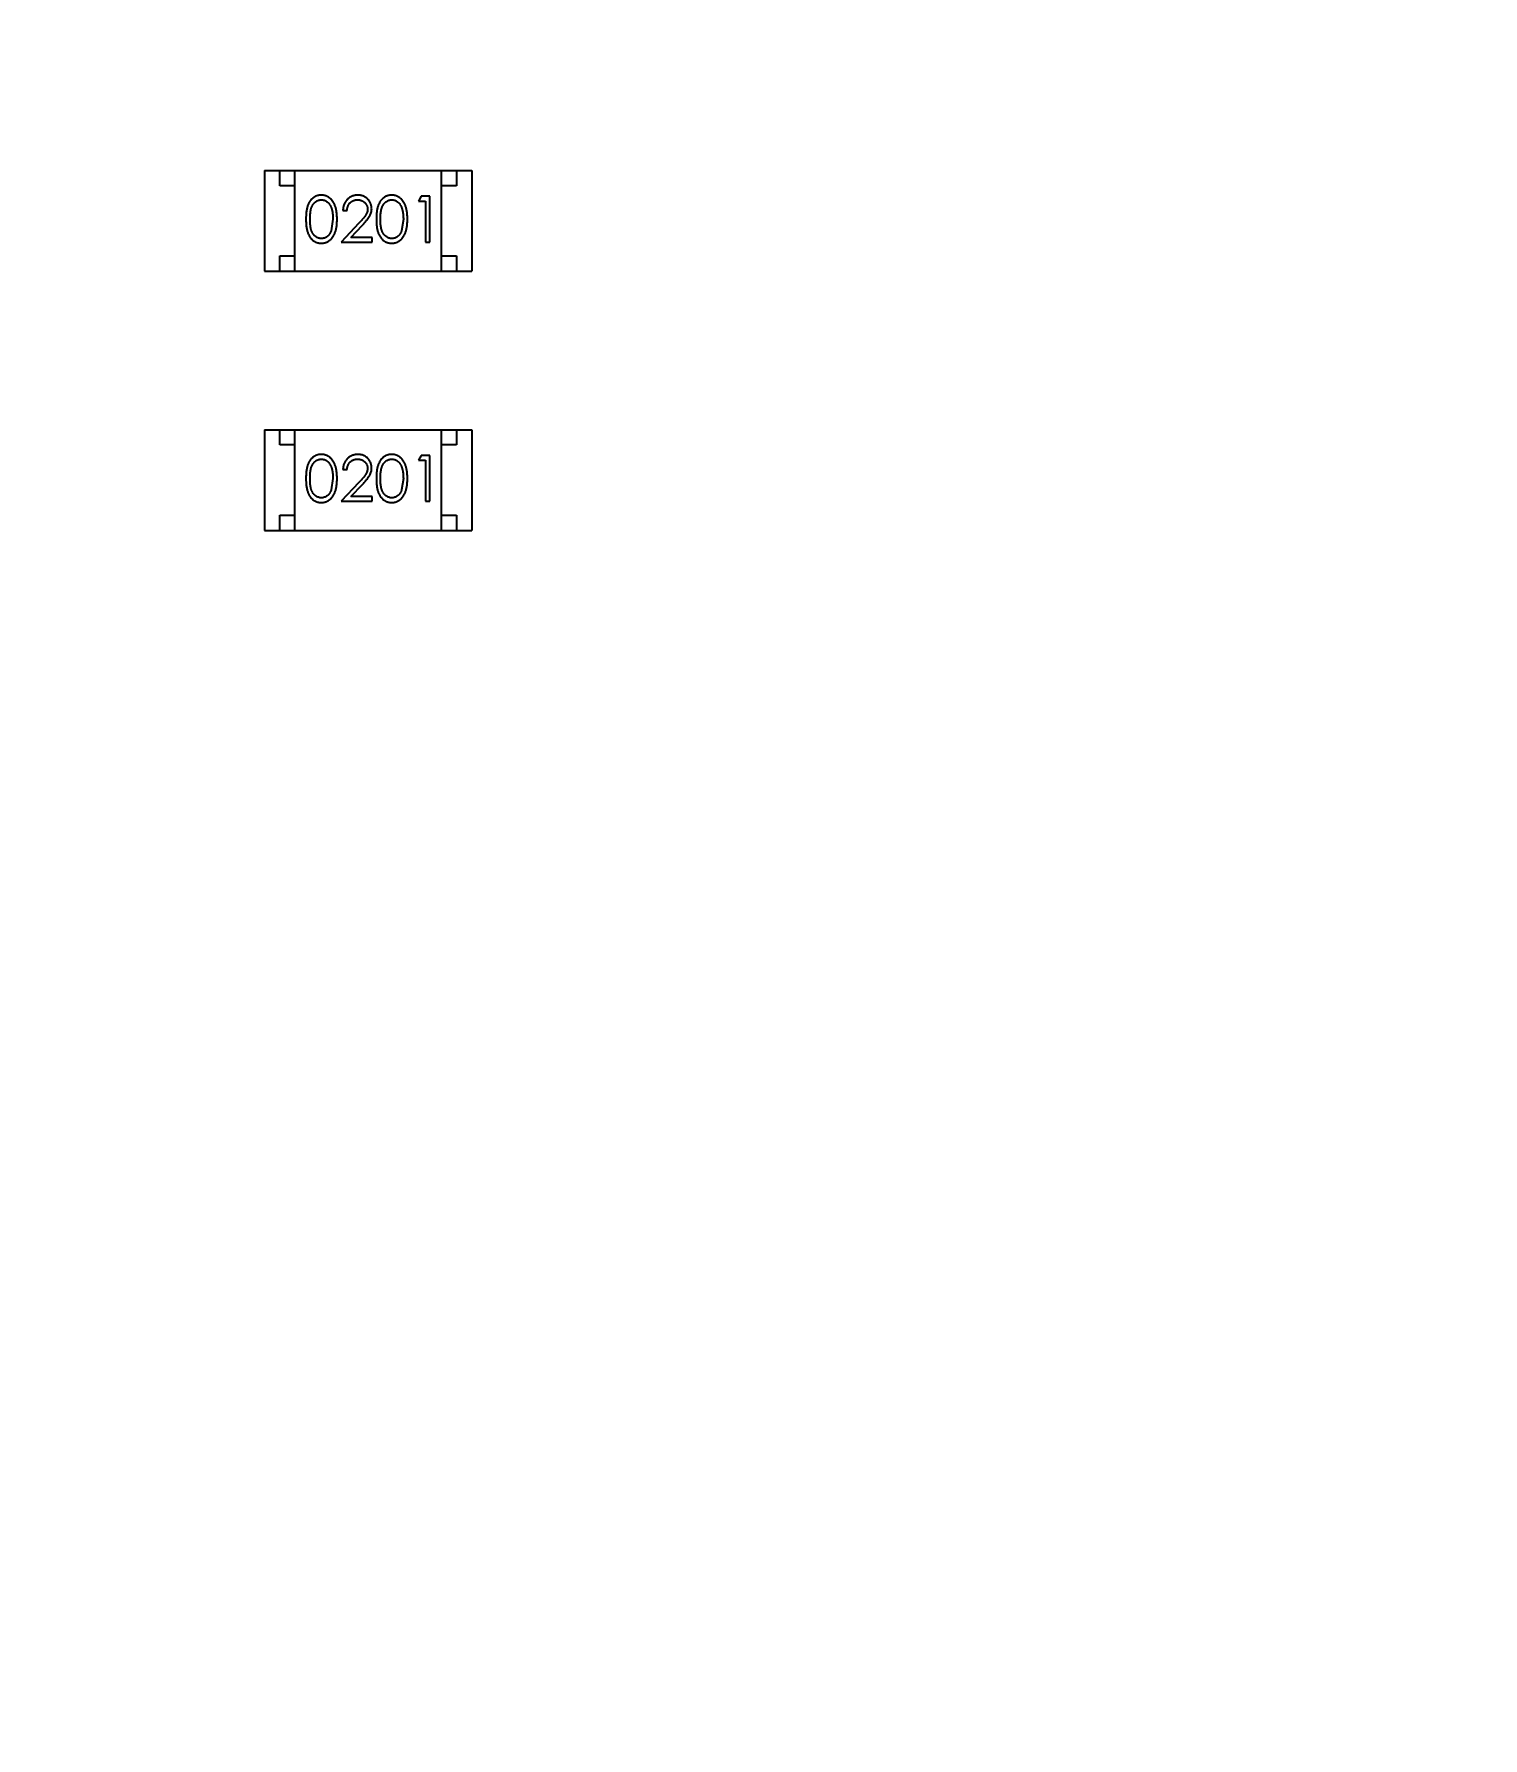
# Model space of a CAD drawing. Header units: inches. Extents: x -13 to 240, y -18 to 126.
# Drawn here: x 186.58 to 191.33, y 82.84 to 88.43 of the extents above; entities that cross this region are included whole.
import ezdxf

# ---------------------------------------------------------------- set-up
doc = ezdxf.new("R2010")
doc.units = ezdxf.units.IN
doc.header["$LTSCALE"] = 1.21
doc.header["$MEASUREMENT"] = 0
doc.header["$PDMODE"] = 3
doc.header["$PDSIZE"] = 0.3125
doc.layers.get('0').update_dxf_attribs({"linetype": 'CONTINUOUS'})
doc.layers.get('Defpoints').update_dxf_attribs({"linetype": 'CONTINUOUS'})
doc.layers.add('DIM', color=3, linetype='CONTINUOUS')
doc.styles.get("Standard").update_dxf_attribs({"font": 'txt', "width": 0.8})
doc.dimstyles.get("Standard").update_dxf_attribs({"dimtxt": 0.15625, "dimasz": 0.1875, "dimexe": 0.125, "dimexo": 0.0625, "dimgap": 0.09, "dimtad": 0, "dimtih": 1, "dimtoh": 1, "dimzin": 4, "dimdsep": 46, "dimtxsty": 'Standard', "dimblk": '_FILLED', "dimblk1": '_FILLED', "dimblk2": '_FILLED', "dimcen": 0.09, "dimazin": 1, "dimtp": 0.01, "dimtm": 0.01, "dimtfac": 1, "dimtofl": 0, "dimtmove": 0, "dimatfit": 3, "dimldrblk": '_FILLED', "dimfxl": 1, "dimtolj": 1, "dimtzin": 4, "dimarcsym": 0})

# ---------------------------------------------------------------- blocks, each defined once
blk = doc.blocks.new('_FILLED')
at = {"color": 0, "linetype": 'ByBlock'}
blk.add_solid([(0, 0), (-1, 0.1667), (-1, -0.1667)], dxfattribs=at)
blk = doc.blocks.new('*D58')
at = {"layer": 'Defpoints', "color": 0}
for p in [(173.8269, 113.8351), (173.8269, 99.4649), (198.0766, 63.4663)]:
    blk.add_point(p, dxfattribs=at)
at = {"layer": 'DIM', "color": 0, "lineweight": -2}
for p, q in [((173.8269, 99.5274), (173.8269, 113.9601)), ((198.0766, 63.5288), (198.0766, 113.9601)), ((175.8269, 113.8351), (182.6618, 113.8351)), ((196.0766, 113.8351), (189.2418, 113.8351))]:
    blk.add_line(p, q, dxfattribs=at)
at = {"layer": 'DIM', "color": 0, "lineweight": -2, "xscale": 2, "yscale": 2, "zscale": 2, "rotation": 180}
blk.add_blockref('_FILLED', (173.8269, 113.8351), dxfattribs=at)
at = {"layer": 'DIM', "color": 0, "lineweight": -2, "xscale": 2, "yscale": 2, "zscale": 2}
blk.add_blockref('_FILLED', (198.0766, 113.8351), dxfattribs=at)
at = {"layer": 'DIM', "color": 0, "insert": (185.9518, 113.8351), "char_height": 2, "attachment_point": 5}
blk.add_mtext('\\A1;24.25', dxfattribs=at)

msp = doc.modelspace()

# ---------------------------------------------------------------- linework, layer by layer
at = {"color": 7, "linetype": 'Continuous'}
for p, q in [((187.3365, 87.9813), (187.3365, 87.6513)), ((187.3365, 87.9813), (188.0165, 87.9813)), ((187.3865, 87.9313), (187.3865, 87.9813)), ((187.4365, 87.6513), (187.4365, 87.9813)), ((187.9165, 87.6513), (187.9165, 87.9813)), ((187.9665, 87.9813), (187.9665, 87.9313)), ((188.0165, 87.9813), (188.0165, 87.6513)), ((187.4365, 87.9313), (187.3865, 87.9313)), ((187.9665, 87.9313), (187.9165, 87.9313)), ((187.8506, 87.8965), (187.8418, 87.8811)), ((187.8418, 87.8811), (187.8649, 87.8811)), ((187.8783, 87.8965), (187.8506, 87.8965)), ((187.8649, 87.8811), (187.8649, 87.7465)), ((187.8783, 87.7465), (187.8783, 87.8965)), ((187.561, 87.8215), (187.5554, 87.7838)), ((187.6461, 87.8086), (187.588, 87.7465)), ((187.5937, 87.8504), (187.6072, 87.8504)), ((187.7918, 87.8215), (187.7861, 87.7838)), ((187.6201, 87.7619), (187.6576, 87.802)), ((187.6899, 87.7619), (187.6201, 87.7619)), ((187.6899, 87.7465), (187.6899, 87.7619)), ((187.3865, 87.6513), (187.3865, 87.7013)), ((187.3865, 87.7013), (187.4365, 87.7013)), ((187.588, 87.7465), (187.6899, 87.7465)), ((187.8649, 87.7465), (187.8783, 87.7465)), ((187.9165, 87.7013), (187.9665, 87.7013)), ((187.9665, 87.7013), (187.9665, 87.6513)), ((187.3365, 87.6513), (188.0165, 87.6513)), ((187.3365, 87.1313), (187.3365, 86.8013)), ((187.3365, 87.1313), (188.0165, 87.1313)), ((187.3865, 87.0813), (187.3865, 87.1313)), ((187.4365, 87.0813), (187.3865, 87.0813)), ((187.4365, 86.8013), (187.4365, 87.1313)), ((187.9165, 86.8013), (187.9165, 87.1313)), ((187.9665, 87.0813), (187.9165, 87.0813)), ((187.9665, 87.1313), (187.9665, 87.0813)), ((188.0165, 87.1313), (188.0165, 86.8013)), ((187.8506, 87.0466), (187.8418, 87.0312)), ((187.8418, 87.0312), (187.8648, 87.0312)), ((187.8783, 87.0466), (187.8506, 87.0466)), ((187.8648, 87.0312), (187.8648, 86.8966)), ((187.8783, 86.8966), (187.8783, 87.0466)), ((187.561, 86.9716), (187.5553, 86.9338)), ((187.5937, 87.0004), (187.6072, 87.0004)), ((187.7918, 86.9716), (187.7861, 86.9338)), ((187.6461, 86.9586), (187.5879, 86.8966)), ((187.62, 86.9119), (187.6576, 86.952)), ((187.6898, 86.9119), (187.62, 86.9119)), ((187.6898, 86.8966), (187.6898, 86.9119)), ((187.5879, 86.8966), (187.6898, 86.8966)), ((187.8648, 86.8966), (187.8783, 86.8966)), ((187.3365, 86.8013), (188.0165, 86.8013)), ((187.3865, 86.8013), (187.3865, 86.8513)), ((187.3865, 86.8513), (187.4365, 86.8513)), ((187.9165, 86.8513), (187.9665, 86.8513)), ((187.9665, 86.8513), (187.9665, 86.8013))]:
    msp.add_line(p, q, dxfattribs=at)
for points, knots in [([(187.5227, 87.9004), (187.5215, 87.9004), (187.5192, 87.9003), (187.5157, 87.8999), (187.5124, 87.8993), (187.5091, 87.8983), (187.5059, 87.8972), (187.5028, 87.8957), (187.4997, 87.894), (187.4968, 87.892), (187.494, 87.8898), (187.4913, 87.8874), (187.4888, 87.8846), (187.4865, 87.8817), (187.4844, 87.8785), (187.4823, 87.875), (187.4805, 87.8713), (187.4788, 87.8674), (187.4774, 87.8631), (187.4761, 87.8584), (187.475, 87.8532), (187.4741, 87.8477), (187.4734, 87.8417), (187.4729, 87.8354), (187.4726, 87.8285), (187.4726, 87.8239), (187.4726, 87.8215)], [0, 0, 0, 0, 0.033742, 0.066533, 0.099153, 0.13154, 0.164087, 0.196563, 0.229707, 0.263315, 0.297504, 0.331686, 0.366482, 0.4021, 0.438958, 0.476748, 0.515985, 0.556589, 0.599519, 0.645765, 0.695487, 0.748721, 0.805687, 0.866754, 0.931405, 1, 1, 1, 1]), ([(187.486, 87.8215), (187.486, 87.8235), (187.486, 87.8275), (187.4863, 87.8331), (187.4866, 87.8384), (187.4872, 87.8433), (187.4878, 87.8478), (187.4886, 87.852), (187.4895, 87.8557), (187.4906, 87.8591), (187.4918, 87.8622), (187.4932, 87.8652), (187.4947, 87.8679), (187.4963, 87.8704), (187.4981, 87.8727), (187.5, 87.8748), (187.502, 87.8768), (187.5048, 87.879), (187.5086, 87.8814), (187.5133, 87.8835), (187.5182, 87.8847), (187.5215, 87.8849), (187.5232, 87.885)], [0, 0, 0, 0, 0.073302, 0.142286, 0.206253, 0.266017, 0.321612, 0.372532, 0.419497, 0.462398, 0.502825, 0.541489, 0.579034, 0.615143, 0.650298, 0.684912, 0.718701, 0.752189, 0.817245, 0.879117, 0.939613, 1, 1, 1, 1]), ([(187.5745, 87.8215), (187.5745, 87.8238), (187.5744, 87.8283), (187.5741, 87.8348), (187.5736, 87.841), (187.5728, 87.8469), (187.5719, 87.8524), (187.5707, 87.8575), (187.5693, 87.8622), (187.5677, 87.8667), (187.5659, 87.8707), (187.564, 87.8746), (187.5619, 87.8781), (187.5596, 87.8814), (187.5572, 87.8845), (187.5546, 87.8872), (187.5519, 87.8898), (187.549, 87.892), (187.5461, 87.894), (187.543, 87.8957), (187.5398, 87.8971), (187.5365, 87.8983), (187.5332, 87.8993), (187.5298, 87.8999), (187.5263, 87.9003), (187.5239, 87.9004), (187.5227, 87.9004)], [0, 0, 0, 0, 0.065278, 0.127205, 0.186168, 0.241675, 0.294115, 0.343609, 0.390387, 0.434463, 0.476646, 0.517002, 0.555936, 0.593716, 0.630057, 0.665601, 0.700745, 0.734917, 0.768681, 0.802087, 0.834849, 0.867433, 0.900138, 0.932806, 0.966212, 1, 1, 1, 1]), ([(187.5232, 87.885), (187.5248, 87.8849), (187.5281, 87.8847), (187.5329, 87.8835), (187.5376, 87.8813), (187.5414, 87.879), (187.5442, 87.8767), (187.5463, 87.8747), (187.5482, 87.8725), (187.55, 87.87), (187.5517, 87.8673), (187.5533, 87.8644), (187.5547, 87.8612), (187.556, 87.8578), (187.5572, 87.8541), (187.5583, 87.8502), (187.5591, 87.846), (187.5598, 87.8416), (187.5603, 87.8369), (187.5608, 87.832), (187.561, 87.8269), (187.561, 87.8233), (187.561, 87.8215)], [0, 0, 0, 0, 0.059689, 0.119507, 0.181075, 0.246162, 0.279894, 0.314468, 0.350403, 0.387474, 0.426147, 0.466624, 0.508745, 0.553328, 0.600058, 0.649177, 0.700552, 0.754894, 0.811825, 0.871514, 0.934319, 1, 1, 1, 1]), ([(187.6426, 87.9004), (187.641, 87.9003), (187.6377, 87.9003), (187.6328, 87.8996), (187.6282, 87.8985), (187.6238, 87.897), (187.6196, 87.8949), (187.6156, 87.8925), (187.6117, 87.8897), (187.6082, 87.8864), (187.6049, 87.8828), (187.602, 87.8789), (187.5996, 87.8747), (187.5976, 87.8703), (187.5959, 87.8657), (187.5948, 87.8608), (187.594, 87.8557), (187.5938, 87.8522), (187.5937, 87.8504)], [0, 0, 0, 0, 0.06445, 0.126725, 0.187421, 0.247417, 0.306749, 0.366595, 0.427749, 0.490235, 0.553031, 0.614805, 0.676505, 0.738096, 0.801021, 0.864897, 0.931209, 1, 1, 1, 1]), ([(187.6072, 87.8504), (187.6073, 87.8517), (187.6076, 87.8543), (187.6083, 87.8581), (187.6092, 87.8616), (187.6105, 87.865), (187.612, 87.8681), (187.6137, 87.8709), (187.6157, 87.8736), (187.618, 87.8759), (187.6205, 87.8781), (187.6231, 87.8799), (187.6258, 87.8815), (187.6288, 87.8828), (187.6319, 87.8838), (187.6351, 87.8845), (187.6385, 87.8849), (187.6408, 87.885), (187.6419, 87.885)], [0, 0, 0, 0, 0.073648, 0.143686, 0.210962, 0.275557, 0.338064, 0.399311, 0.4594, 0.51934, 0.579024, 0.637809, 0.695959, 0.754122, 0.813113, 0.873453, 0.935561, 1, 1, 1, 1]), ([(187.6419, 87.885), (187.6431, 87.885), (187.6453, 87.8849), (187.6485, 87.8845), (187.6516, 87.8838), (187.6546, 87.8828), (187.6574, 87.8815), (187.6601, 87.88), (187.6627, 87.8781), (187.6651, 87.876), (187.6673, 87.8738), (187.6692, 87.8713), (187.6708, 87.8688), (187.6722, 87.8662), (187.6732, 87.8634), (187.6739, 87.8606), (187.6744, 87.8576), (187.6745, 87.8556), (187.6745, 87.8546)], [0, 0, 0, 0, 0.068027, 0.133505, 0.19695, 0.26027, 0.322741, 0.384982, 0.448465, 0.513424, 0.578224, 0.640011, 0.700094, 0.760067, 0.819012, 0.877878, 0.938035, 1, 1, 1, 1]), ([(187.688, 87.8558), (187.6879, 87.8573), (187.6878, 87.8602), (187.6872, 87.8645), (187.6862, 87.8686), (187.6849, 87.8727), (187.6831, 87.8765), (187.6809, 87.8802), (187.6784, 87.8838), (187.6755, 87.8871), (187.6723, 87.8903), (187.6687, 87.8929), (187.665, 87.8953), (187.661, 87.8972), (187.6567, 87.8986), (187.6522, 87.8996), (187.6475, 87.9003), (187.6443, 87.9003), (187.6426, 87.9004)], [0, 0, 0, 0, 0.06271, 0.123347, 0.183401, 0.242828, 0.302097, 0.36242, 0.423725, 0.487032, 0.550491, 0.612709, 0.674265, 0.73617, 0.799211, 0.863483, 0.930525, 1, 1, 1, 1]), ([(187.7535, 87.9004), (187.7523, 87.9004), (187.75, 87.9003), (187.7465, 87.8999), (187.7431, 87.8993), (187.7399, 87.8983), (187.7366, 87.8972), (187.7335, 87.8957), (187.7305, 87.894), (187.7275, 87.892), (187.7247, 87.8898), (187.7221, 87.8874), (187.7196, 87.8846), (187.7173, 87.8817), (187.7151, 87.8785), (187.7131, 87.875), (187.7113, 87.8713), (187.7096, 87.8674), (187.7081, 87.8631), (187.7068, 87.8584), (187.7057, 87.8532), (187.7049, 87.8477), (187.7042, 87.8417), (187.7037, 87.8354), (187.7034, 87.8285), (187.7034, 87.8239), (187.7033, 87.8215)], [0, 0, 0, 0, 0.033742, 0.066533, 0.099153, 0.13154, 0.164087, 0.196563, 0.229707, 0.263315, 0.297504, 0.331686, 0.366482, 0.4021, 0.438958, 0.476748, 0.515985, 0.556589, 0.599519, 0.645765, 0.695487, 0.748721, 0.805687, 0.866754, 0.931405, 1, 1, 1, 1]), ([(187.7168, 87.8215), (187.7168, 87.8235), (187.7168, 87.8275), (187.7171, 87.8331), (187.7174, 87.8384), (187.7179, 87.8433), (187.7185, 87.8478), (187.7194, 87.852), (187.7203, 87.8557), (187.7214, 87.8591), (187.7226, 87.8622), (187.724, 87.8652), (187.7255, 87.8679), (187.7271, 87.8704), (187.7288, 87.8727), (187.7307, 87.8748), (187.7327, 87.8768), (187.7356, 87.879), (187.7394, 87.8814), (187.7441, 87.8835), (187.749, 87.8847), (187.7523, 87.8849), (187.7539, 87.885)], [0, 0, 0, 0, 0.073302, 0.142286, 0.206253, 0.266017, 0.321612, 0.372532, 0.419497, 0.462398, 0.502825, 0.541489, 0.579034, 0.615143, 0.650298, 0.684912, 0.718701, 0.752189, 0.817245, 0.879117, 0.939613, 1, 1, 1, 1]), ([(187.8053, 87.8215), (187.8052, 87.8238), (187.8052, 87.8283), (187.8049, 87.8348), (187.8044, 87.841), (187.8036, 87.8469), (187.8026, 87.8524), (187.8015, 87.8575), (187.8001, 87.8622), (187.7985, 87.8667), (187.7967, 87.8707), (187.7948, 87.8746), (187.7926, 87.8781), (187.7904, 87.8814), (187.788, 87.8845), (187.7854, 87.8872), (187.7827, 87.8898), (187.7798, 87.892), (187.7768, 87.894), (187.7737, 87.8957), (187.7706, 87.8971), (187.7673, 87.8983), (187.764, 87.8993), (187.7606, 87.8999), (187.7571, 87.9003), (187.7547, 87.9004), (187.7535, 87.9004)], [0, 0, 0, 0, 0.065278, 0.127205, 0.186168, 0.241675, 0.294115, 0.343609, 0.390387, 0.434463, 0.476646, 0.517002, 0.555936, 0.593716, 0.630057, 0.665601, 0.700745, 0.734917, 0.768681, 0.802087, 0.834849, 0.867433, 0.900138, 0.932806, 0.966212, 1, 1, 1, 1]), ([(187.7539, 87.885), (187.7556, 87.8849), (187.7589, 87.8847), (187.7637, 87.8835), (187.7684, 87.8813), (187.7721, 87.879), (187.775, 87.8767), (187.777, 87.8747), (187.779, 87.8725), (187.7808, 87.87), (187.7825, 87.8673), (187.784, 87.8644), (187.7855, 87.8612), (187.7868, 87.8578), (187.788, 87.8541), (187.789, 87.8502), (187.7898, 87.846), (187.7906, 87.8416), (187.7911, 87.8369), (187.7916, 87.832), (187.7917, 87.8269), (187.7918, 87.8233), (187.7918, 87.8215)], [0, 0, 0, 0, 0.059689, 0.119507, 0.181075, 0.246162, 0.279894, 0.314468, 0.350403, 0.387474, 0.426147, 0.466624, 0.508745, 0.553328, 0.600058, 0.649177, 0.700552, 0.754894, 0.811825, 0.871514, 0.934319, 1, 1, 1, 1]), ([(187.4726, 87.8215), (187.4726, 87.8191), (187.4726, 87.8144), (187.4729, 87.8077), (187.4734, 87.8013), (187.4741, 87.7954), (187.475, 87.7899), (187.4761, 87.7847), (187.4774, 87.78), (187.4789, 87.7756), (187.4806, 87.7716), (187.4825, 87.7679), (187.4845, 87.7645), (187.4867, 87.7613), (187.489, 87.7583), (187.4914, 87.7556), (187.4941, 87.7531), (187.4969, 87.7509), (187.4998, 87.749), (187.5028, 87.7473), (187.5059, 87.7459), (187.5091, 87.7447), (187.5124, 87.7438), (187.5157, 87.7432), (187.5192, 87.7427), (187.5215, 87.7427), (187.5227, 87.7427)], [0, 0, 0, 0, 0.068113, 0.132564, 0.193427, 0.250218, 0.303569, 0.353576, 0.400235, 0.443586, 0.484619, 0.524292, 0.56238, 0.599049, 0.63494, 0.669782, 0.704009, 0.737842, 0.771098, 0.803896, 0.836415, 0.868639, 0.900715, 0.933378, 0.966213, 1, 1, 1, 1]), ([(187.5232, 87.7581), (187.5215, 87.7582), (187.5182, 87.7583), (187.5133, 87.7596), (187.5086, 87.7617), (187.5048, 87.7641), (187.502, 87.7664), (187.4999, 87.7683), (187.498, 87.7704), (187.4963, 87.7728), (187.4946, 87.7753), (187.4932, 87.778), (187.4918, 87.7809), (187.4906, 87.784), (187.4895, 87.7874), (187.4885, 87.7912), (187.4878, 87.7953), (187.4871, 87.7998), (187.4867, 87.8047), (187.4863, 87.81), (187.486, 87.8156), (187.486, 87.8195), (187.486, 87.8215)], [0, 0, 0, 0, 0.060034, 0.120278, 0.182348, 0.247919, 0.281641, 0.315701, 0.350322, 0.385703, 0.421819, 0.459196, 0.497866, 0.538301, 0.58121, 0.628183, 0.679403, 0.734699, 0.794074, 0.858416, 0.927049, 1, 1, 1, 1]), ([(187.5227, 87.7427), (187.5239, 87.7427), (187.5263, 87.7427), (187.5298, 87.7432), (187.5332, 87.7438), (187.5366, 87.7448), (187.5398, 87.746), (187.543, 87.7474), (187.5461, 87.7492), (187.5491, 87.7512), (187.552, 87.7534), (187.5548, 87.756), (187.5574, 87.7587), (187.5598, 87.7618), (187.562, 87.7651), (187.5641, 87.7686), (187.566, 87.7724), (187.5678, 87.7765), (187.5694, 87.7809), (187.5707, 87.7856), (187.5719, 87.7907), (187.5729, 87.7962), (187.5736, 87.802), (187.5741, 87.8082), (187.5744, 87.8147), (187.5745, 87.8192), (187.5745, 87.8215)], [0, 0, 0, 0, 0.033824, 0.067298, 0.10028, 0.133019, 0.165736, 0.198792, 0.232372, 0.266409, 0.301016, 0.336196, 0.371972, 0.408574, 0.446394, 0.485225, 0.525372, 0.567224, 0.611081, 0.65775, 0.70702, 0.759235, 0.814484, 0.873227, 0.934937, 1, 1, 1, 1]), ([(187.6745, 87.8546), (187.6744, 87.853), (187.6743, 87.8497), (187.6733, 87.8449), (187.6716, 87.8403), (187.6696, 87.8365), (187.6675, 87.8334), (187.6657, 87.8307), (187.6633, 87.8277), (187.6607, 87.8245), (187.6576, 87.8209), (187.6541, 87.8171), (187.6503, 87.8129), (187.6475, 87.8101), (187.6461, 87.8086)], [0, 0, 0, 0, 0.088014, 0.174976, 0.2638, 0.355443, 0.406413, 0.465519, 0.533076, 0.609353, 0.693899, 0.787171, 0.889197, 1, 1, 1, 1]), ([(187.6576, 87.802), (187.659, 87.8035), (187.6618, 87.8065), (187.6658, 87.8108), (187.6693, 87.815), (187.6725, 87.8188), (187.6754, 87.8225), (187.6778, 87.8259), (187.6799, 87.829), (187.6823, 87.8328), (187.6846, 87.8376), (187.6865, 87.8435), (187.6877, 87.8496), (187.6879, 87.8537), (187.688, 87.8558)], [0, 0, 0, 0, 0.09953, 0.192079, 0.277712, 0.357454, 0.429648, 0.495771, 0.555538, 0.608657, 0.707578, 0.804328, 0.901298, 1, 1, 1, 1]), ([(187.7033, 87.8215), (187.7034, 87.8191), (187.7034, 87.8144), (187.7037, 87.8077), (187.7042, 87.8013), (187.7049, 87.7954), (187.7058, 87.7899), (187.7069, 87.7847), (187.7082, 87.78), (187.7097, 87.7756), (187.7114, 87.7716), (187.7132, 87.7679), (187.7153, 87.7645), (187.7174, 87.7613), (187.7197, 87.7583), (187.7222, 87.7556), (187.7249, 87.7531), (187.7277, 87.7509), (187.7306, 87.749), (187.7336, 87.7473), (187.7367, 87.7459), (187.7399, 87.7447), (187.7432, 87.7438), (187.7465, 87.7432), (187.75, 87.7427), (187.7523, 87.7427), (187.7535, 87.7427)], [0, 0, 0, 0, 0.068113, 0.132564, 0.193427, 0.250218, 0.303569, 0.353576, 0.400235, 0.443586, 0.484619, 0.524292, 0.56238, 0.599049, 0.63494, 0.669782, 0.704009, 0.737842, 0.771098, 0.803896, 0.836415, 0.868639, 0.900715, 0.933378, 0.966213, 1, 1, 1, 1]), ([(187.7539, 87.7581), (187.7523, 87.7582), (187.749, 87.7583), (187.7441, 87.7596), (187.7394, 87.7617), (187.7356, 87.7641), (187.7328, 87.7664), (187.7307, 87.7683), (187.7288, 87.7704), (187.727, 87.7728), (187.7254, 87.7753), (187.7239, 87.778), (187.7226, 87.7809), (187.7213, 87.784), (187.7202, 87.7874), (187.7193, 87.7912), (187.7186, 87.7953), (187.7179, 87.7998), (187.7174, 87.8047), (187.7171, 87.81), (187.7168, 87.8156), (187.7168, 87.8195), (187.7168, 87.8215)], [0, 0, 0, 0, 0.060034, 0.120278, 0.182348, 0.247919, 0.281641, 0.315701, 0.350322, 0.385703, 0.421819, 0.459196, 0.497866, 0.538301, 0.58121, 0.628183, 0.679403, 0.734699, 0.794074, 0.858416, 0.927049, 1, 1, 1, 1]), ([(187.7535, 87.7427), (187.7547, 87.7427), (187.7571, 87.7427), (187.7606, 87.7432), (187.764, 87.7438), (187.7674, 87.7448), (187.7706, 87.746), (187.7738, 87.7474), (187.7769, 87.7492), (187.7799, 87.7512), (187.7828, 87.7534), (187.7855, 87.756), (187.7881, 87.7587), (187.7905, 87.7618), (187.7928, 87.7651), (187.7949, 87.7686), (187.7968, 87.7724), (187.7986, 87.7765), (187.8002, 87.7809), (187.8015, 87.7856), (187.8027, 87.7907), (187.8036, 87.7962), (187.8043, 87.802), (187.8049, 87.8082), (187.8052, 87.8147), (187.8052, 87.8192), (187.8053, 87.8215)], [0, 0, 0, 0, 0.033824, 0.067298, 0.10028, 0.133019, 0.165736, 0.198792, 0.232372, 0.266409, 0.301016, 0.336196, 0.371972, 0.408574, 0.446394, 0.485225, 0.525372, 0.567224, 0.611081, 0.65775, 0.70702, 0.759235, 0.814484, 0.873227, 0.934937, 1, 1, 1, 1]), ([(187.5554, 87.7838), (187.555, 87.7828), (187.5542, 87.7807), (187.5529, 87.7778), (187.5514, 87.7751), (187.5498, 87.7725), (187.5481, 87.7702), (187.5462, 87.7681), (187.5442, 87.7662), (187.5414, 87.7639), (187.5377, 87.7616), (187.533, 87.7596), (187.5281, 87.7583), (187.5248, 87.7581), (187.5232, 87.7581)], [0, 0, 0, 0, 0.075949, 0.148549, 0.218996, 0.286119, 0.351826, 0.416074, 0.478265, 0.540325, 0.660405, 0.774606, 0.887187, 1, 1, 1, 1]), ([(187.7861, 87.7838), (187.7857, 87.7828), (187.785, 87.7807), (187.7836, 87.7778), (187.7822, 87.7751), (187.7806, 87.7725), (187.7788, 87.7702), (187.777, 87.7681), (187.775, 87.7662), (187.7722, 87.7639), (187.7685, 87.7616), (187.7638, 87.7596), (187.7589, 87.7583), (187.7556, 87.7581), (187.7539, 87.7581)], [0, 0, 0, 0, 0.075949, 0.148549, 0.218996, 0.286119, 0.351826, 0.416074, 0.478265, 0.540325, 0.660405, 0.774606, 0.887187, 1, 1, 1, 1]), ([(187.5227, 87.0504), (187.5215, 87.0504), (187.5192, 87.0503), (187.5157, 87.0499), (187.5123, 87.0493), (187.5091, 87.0483), (187.5058, 87.0472), (187.5027, 87.0457), (187.4997, 87.044), (187.4967, 87.0421), (187.4939, 87.0398), (187.4913, 87.0374), (187.4888, 87.0347), (187.4865, 87.0317), (187.4843, 87.0285), (187.4823, 87.0251), (187.4805, 87.0213), (187.4788, 87.0174), (187.4773, 87.0131), (187.476, 87.0084), (187.4749, 87.0033), (187.4741, 86.9977), (187.4734, 86.9918), (187.4729, 86.9854), (187.4726, 86.9786), (187.4726, 86.9739), (187.4725, 86.9715)], [0, 0, 0, 0, 0.033742, 0.066533, 0.099153, 0.13154, 0.164087, 0.196563, 0.229707, 0.263315, 0.297504, 0.331686, 0.366482, 0.4021, 0.438958, 0.476748, 0.515985, 0.556589, 0.599519, 0.645765, 0.695487, 0.748721, 0.805687, 0.866754, 0.931405, 1, 1, 1, 1]), ([(187.486, 86.9716), (187.486, 86.9736), (187.486, 86.9775), (187.4863, 86.9831), (187.4866, 86.9884), (187.4871, 86.9933), (187.4877, 86.9979), (187.4886, 87.002), (187.4895, 87.0057), (187.4906, 87.0092), (187.4918, 87.0123), (187.4932, 87.0152), (187.4947, 87.0179), (187.4963, 87.0204), (187.498, 87.0227), (187.4999, 87.0248), (187.5019, 87.0268), (187.5048, 87.029), (187.5086, 87.0314), (187.5133, 87.0335), (187.5182, 87.0348), (187.5215, 87.0349), (187.5231, 87.035)], [0, 0, 0, 0, 0.073302, 0.142286, 0.206253, 0.266017, 0.321612, 0.372532, 0.419497, 0.462398, 0.502825, 0.541489, 0.579034, 0.615143, 0.650298, 0.684912, 0.718701, 0.752189, 0.817245, 0.879117, 0.939613, 1, 1, 1, 1]), ([(187.5745, 86.9715), (187.5744, 86.9738), (187.5744, 86.9783), (187.5741, 86.9849), (187.5736, 86.9911), (187.5728, 86.9969), (187.5718, 87.0024), (187.5707, 87.0075), (187.5693, 87.0123), (187.5677, 87.0167), (187.5659, 87.0208), (187.564, 87.0246), (187.5618, 87.0282), (187.5596, 87.0315), (187.5572, 87.0345), (187.5546, 87.0373), (187.5519, 87.0398), (187.549, 87.042), (187.546, 87.044), (187.5429, 87.0457), (187.5398, 87.0472), (187.5365, 87.0483), (187.5332, 87.0493), (187.5298, 87.0499), (187.5263, 87.0503), (187.5239, 87.0504), (187.5227, 87.0504)], [0, 0, 0, 0, 0.065278, 0.127205, 0.186168, 0.241675, 0.294115, 0.343609, 0.390387, 0.434463, 0.476646, 0.517002, 0.555936, 0.593716, 0.630057, 0.665601, 0.700745, 0.734917, 0.768681, 0.802087, 0.834849, 0.867433, 0.900138, 0.932806, 0.966212, 1, 1, 1, 1]), ([(187.5231, 87.035), (187.5248, 87.0349), (187.5281, 87.0348), (187.5329, 87.0335), (187.5376, 87.0314), (187.5413, 87.029), (187.5442, 87.0267), (187.5462, 87.0247), (187.5482, 87.0225), (187.55, 87.02), (187.5517, 87.0173), (187.5532, 87.0144), (187.5547, 87.0112), (187.556, 87.0078), (187.5572, 87.0041), (187.5582, 87.0002), (187.559, 86.996), (187.5598, 86.9916), (187.5603, 86.987), (187.5608, 86.9821), (187.5609, 86.9769), (187.561, 86.9734), (187.561, 86.9716)], [0, 0, 0, 0, 0.059689, 0.119507, 0.181075, 0.246162, 0.279894, 0.314468, 0.350403, 0.387474, 0.426147, 0.466624, 0.508745, 0.553328, 0.600058, 0.649177, 0.700552, 0.754894, 0.811825, 0.871514, 0.934319, 1, 1, 1, 1]), ([(187.6426, 87.0504), (187.6409, 87.0504), (187.6376, 87.0503), (187.6328, 87.0496), (187.6282, 87.0485), (187.6238, 87.047), (187.6195, 87.045), (187.6155, 87.0425), (187.6117, 87.0397), (187.6081, 87.0364), (187.6049, 87.0328), (187.602, 87.0289), (187.5996, 87.0247), (187.5975, 87.0203), (187.5959, 87.0157), (187.5948, 87.0108), (187.594, 87.0057), (187.5938, 87.0022), (187.5937, 87.0004)], [0, 0, 0, 0, 0.06445, 0.126725, 0.187421, 0.247417, 0.306749, 0.366595, 0.427749, 0.490235, 0.553031, 0.614805, 0.676505, 0.738096, 0.801021, 0.864897, 0.931209, 1, 1, 1, 1]), ([(187.6072, 87.0004), (187.6073, 87.0017), (187.6075, 87.0043), (187.6083, 87.0081), (187.6092, 87.0117), (187.6104, 87.015), (187.612, 87.0181), (187.6137, 87.0209), (187.6157, 87.0236), (187.618, 87.0259), (187.6204, 87.0281), (187.623, 87.03), (187.6258, 87.0315), (187.6288, 87.0328), (187.6318, 87.0338), (187.6351, 87.0345), (187.6384, 87.0349), (187.6407, 87.035), (187.6419, 87.035)], [0, 0, 0, 0, 0.073648, 0.143686, 0.210962, 0.275557, 0.338064, 0.399311, 0.4594, 0.51934, 0.579024, 0.637809, 0.695959, 0.754122, 0.813113, 0.873453, 0.935561, 1, 1, 1, 1]), ([(187.6419, 87.035), (187.643, 87.035), (187.6452, 87.0349), (187.6485, 87.0345), (187.6516, 87.0338), (187.6545, 87.0328), (187.6574, 87.0316), (187.6601, 87.03), (187.6626, 87.0282), (187.6651, 87.0261), (187.6673, 87.0238), (187.6692, 87.0214), (187.6708, 87.0189), (187.6722, 87.0162), (187.6732, 87.0135), (187.6739, 87.0106), (187.6744, 87.0077), (187.6744, 87.0056), (187.6745, 87.0046)], [0, 0, 0, 0, 0.068027, 0.133505, 0.19695, 0.26027, 0.322741, 0.384982, 0.448465, 0.513424, 0.578224, 0.640011, 0.700094, 0.760067, 0.819012, 0.877878, 0.938035, 1, 1, 1, 1]), ([(187.6879, 87.0058), (187.6879, 87.0073), (187.6878, 87.0102), (187.6872, 87.0145), (187.6862, 87.0187), (187.6849, 87.0227), (187.6831, 87.0265), (187.6809, 87.0302), (187.6784, 87.0338), (187.6754, 87.0372), (187.6722, 87.0403), (187.6687, 87.043), (187.6649, 87.0453), (187.6609, 87.0472), (187.6567, 87.0486), (187.6522, 87.0496), (187.6475, 87.0503), (187.6443, 87.0504), (187.6426, 87.0504)], [0, 0, 0, 0, 0.06271, 0.123347, 0.183401, 0.242828, 0.302097, 0.36242, 0.423725, 0.487032, 0.550491, 0.612709, 0.674265, 0.73617, 0.799211, 0.863483, 0.930525, 1, 1, 1, 1]), ([(187.7535, 87.0504), (187.7523, 87.0504), (187.7499, 87.0503), (187.7465, 87.0499), (187.7431, 87.0493), (187.7398, 87.0483), (187.7366, 87.0472), (187.7335, 87.0457), (187.7305, 87.044), (187.7275, 87.0421), (187.7247, 87.0398), (187.722, 87.0374), (187.7196, 87.0347), (187.7172, 87.0317), (187.7151, 87.0285), (187.7131, 87.0251), (187.7112, 87.0213), (187.7096, 87.0174), (187.7081, 87.0131), (187.7068, 87.0084), (187.7057, 87.0033), (187.7048, 86.9977), (187.7042, 86.9918), (187.7037, 86.9854), (187.7033, 86.9786), (187.7033, 86.9739), (187.7033, 86.9715)], [0, 0, 0, 0, 0.033742, 0.066533, 0.099153, 0.13154, 0.164087, 0.196563, 0.229707, 0.263315, 0.297504, 0.331686, 0.366482, 0.4021, 0.438958, 0.476748, 0.515985, 0.556589, 0.599519, 0.645765, 0.695487, 0.748721, 0.805687, 0.866754, 0.931405, 1, 1, 1, 1]), ([(187.7168, 86.9716), (187.7168, 86.9736), (187.7168, 86.9775), (187.717, 86.9831), (187.7174, 86.9884), (187.7179, 86.9933), (187.7185, 86.9979), (187.7193, 87.002), (187.7202, 87.0057), (187.7213, 87.0092), (187.7226, 87.0123), (187.7239, 87.0152), (187.7254, 87.0179), (187.7271, 87.0204), (187.7288, 87.0227), (187.7307, 87.0248), (187.7327, 87.0268), (187.7356, 87.029), (187.7393, 87.0314), (187.744, 87.0335), (187.7489, 87.0348), (187.7522, 87.0349), (187.7539, 87.035)], [0, 0, 0, 0, 0.073302, 0.142286, 0.206253, 0.266017, 0.321612, 0.372532, 0.419497, 0.462398, 0.502825, 0.541489, 0.579034, 0.615143, 0.650298, 0.684912, 0.718701, 0.752189, 0.817245, 0.879117, 0.939613, 1, 1, 1, 1]), ([(187.8052, 86.9715), (187.8052, 86.9738), (187.8051, 86.9783), (187.8049, 86.9849), (187.8043, 86.9911), (187.8036, 86.9969), (187.8026, 87.0024), (187.8015, 87.0075), (187.8, 87.0123), (187.7985, 87.0167), (187.7966, 87.0208), (187.7947, 87.0246), (187.7926, 87.0282), (187.7904, 87.0315), (187.7879, 87.0345), (187.7854, 87.0373), (187.7827, 87.0398), (187.7798, 87.042), (187.7768, 87.044), (187.7737, 87.0457), (187.7705, 87.0472), (187.7673, 87.0483), (187.764, 87.0493), (187.7605, 87.0499), (187.757, 87.0503), (187.7546, 87.0504), (187.7535, 87.0504)], [0, 0, 0, 0, 0.065278, 0.127205, 0.186168, 0.241675, 0.294115, 0.343609, 0.390387, 0.434463, 0.476646, 0.517002, 0.555936, 0.593716, 0.630057, 0.665601, 0.700745, 0.734917, 0.768681, 0.802087, 0.834849, 0.867433, 0.900138, 0.932806, 0.966212, 1, 1, 1, 1]), ([(187.7539, 87.035), (187.7555, 87.0349), (187.7588, 87.0348), (187.7637, 87.0335), (187.7683, 87.0314), (187.7721, 87.029), (187.775, 87.0267), (187.777, 87.0247), (187.779, 87.0225), (187.7808, 87.02), (187.7825, 87.0173), (187.784, 87.0144), (187.7855, 87.0112), (187.7868, 87.0078), (187.7879, 87.0041), (187.789, 87.0002), (187.7898, 86.996), (187.7906, 86.9916), (187.7911, 86.987), (187.7915, 86.9821), (187.7917, 86.9769), (187.7917, 86.9734), (187.7918, 86.9716)], [0, 0, 0, 0, 0.059689, 0.119507, 0.181075, 0.246162, 0.279894, 0.314468, 0.350403, 0.387474, 0.426147, 0.466624, 0.508745, 0.553328, 0.600058, 0.649177, 0.700552, 0.754894, 0.811825, 0.871514, 0.934319, 1, 1, 1, 1]), ([(187.4725, 86.9715), (187.4726, 86.9691), (187.4726, 86.9645), (187.4729, 86.9577), (187.4734, 86.9514), (187.4741, 86.9454), (187.475, 86.9399), (187.4761, 86.9347), (187.4774, 86.93), (187.4789, 86.9257), (187.4806, 86.9217), (187.4824, 86.918), (187.4845, 86.9145), (187.4866, 86.9113), (187.4889, 86.9083), (187.4914, 86.9056), (187.4941, 86.9031), (187.4969, 86.9009), (187.4998, 86.899), (187.5028, 86.8973), (187.5059, 86.8959), (187.5091, 86.8948), (187.5124, 86.8938), (187.5157, 86.8932), (187.5192, 86.8928), (187.5215, 86.8927), (187.5227, 86.8927)], [0, 0, 0, 0, 0.068113, 0.132564, 0.193427, 0.250218, 0.303569, 0.353576, 0.400235, 0.443586, 0.484619, 0.524292, 0.56238, 0.599049, 0.63494, 0.669782, 0.704009, 0.737842, 0.771098, 0.803896, 0.836415, 0.868639, 0.900715, 0.933378, 0.966213, 1, 1, 1, 1]), ([(187.5231, 86.9081), (187.5215, 86.9082), (187.5182, 86.9083), (187.5133, 86.9096), (187.5086, 86.9117), (187.5048, 86.9141), (187.502, 86.9164), (187.4999, 86.9183), (187.498, 86.9205), (187.4962, 86.9228), (187.4946, 86.9253), (187.4931, 86.928), (187.4918, 86.9309), (187.4905, 86.934), (187.4894, 86.9374), (187.4885, 86.9412), (187.4878, 86.9453), (187.4871, 86.9498), (187.4866, 86.9547), (187.4863, 86.96), (187.486, 86.9657), (187.486, 86.9696), (187.486, 86.9716)], [0, 0, 0, 0, 0.060034, 0.120278, 0.182348, 0.247919, 0.281641, 0.315701, 0.350322, 0.385703, 0.421819, 0.459196, 0.497866, 0.538301, 0.58121, 0.628183, 0.679403, 0.734699, 0.794074, 0.858416, 0.927049, 1, 1, 1, 1]), ([(187.5227, 86.8927), (187.5239, 86.8927), (187.5263, 86.8928), (187.5298, 86.8932), (187.5332, 86.8939), (187.5366, 86.8948), (187.5398, 86.896), (187.543, 86.8974), (187.5461, 86.8992), (187.5491, 86.9012), (187.552, 86.9034), (187.5547, 86.906), (187.5573, 86.9087), (187.5597, 86.9118), (187.562, 86.9151), (187.5641, 86.9187), (187.566, 86.9225), (187.5678, 86.9265), (187.5694, 86.9309), (187.5707, 86.9357), (187.5719, 86.9408), (187.5728, 86.9462), (187.5735, 86.952), (187.5741, 86.9582), (187.5744, 86.9647), (187.5744, 86.9692), (187.5745, 86.9715)], [0, 0, 0, 0, 0.033824, 0.067298, 0.10028, 0.133019, 0.165736, 0.198792, 0.232372, 0.266409, 0.301016, 0.336196, 0.371972, 0.408574, 0.446394, 0.485225, 0.525372, 0.567224, 0.611081, 0.65775, 0.70702, 0.759235, 0.814484, 0.873227, 0.934937, 1, 1, 1, 1]), ([(187.6745, 87.0046), (187.6744, 87.003), (187.6743, 86.9997), (187.6732, 86.995), (187.6715, 86.9903), (187.6696, 86.9865), (187.6675, 86.9834), (187.6656, 86.9807), (187.6633, 86.9778), (187.6606, 86.9745), (187.6575, 86.9709), (187.6541, 86.9671), (187.6502, 86.963), (187.6475, 86.9601), (187.6461, 86.9586)], [0, 0, 0, 0, 0.088014, 0.174976, 0.2638, 0.355443, 0.406413, 0.465519, 0.533076, 0.609353, 0.693899, 0.787171, 0.889197, 1, 1, 1, 1]), ([(187.6576, 86.952), (187.659, 86.9535), (187.6618, 86.9565), (187.6657, 86.9609), (187.6693, 86.965), (187.6725, 86.9689), (187.6753, 86.9725), (187.6778, 86.9759), (187.6799, 86.979), (187.6822, 86.9829), (187.6846, 86.9876), (187.6865, 86.9935), (187.6877, 86.9996), (187.6878, 87.0037), (187.6879, 87.0058)], [0, 0, 0, 0, 0.09953, 0.192079, 0.277712, 0.357454, 0.429648, 0.495771, 0.555538, 0.608657, 0.707578, 0.804328, 0.901298, 1, 1, 1, 1]), ([(187.7033, 86.9715), (187.7033, 86.9691), (187.7033, 86.9645), (187.7037, 86.9577), (187.7041, 86.9514), (187.7049, 86.9454), (187.7058, 86.9399), (187.7068, 86.9347), (187.7082, 86.93), (187.7097, 86.9257), (187.7114, 86.9217), (187.7132, 86.918), (187.7152, 86.9145), (187.7174, 86.9113), (187.7197, 86.9083), (187.7222, 86.9056), (187.7248, 86.9031), (187.7276, 86.9009), (187.7306, 86.899), (187.7336, 86.8973), (187.7367, 86.8959), (187.7399, 86.8948), (187.7431, 86.8938), (187.7465, 86.8932), (187.7499, 86.8928), (187.7523, 86.8927), (187.7535, 86.8927)], [0, 0, 0, 0, 0.068113, 0.132564, 0.193427, 0.250218, 0.303569, 0.353576, 0.400235, 0.443586, 0.484619, 0.524292, 0.56238, 0.599049, 0.63494, 0.669782, 0.704009, 0.737842, 0.771098, 0.803896, 0.836415, 0.868639, 0.900715, 0.933378, 0.966213, 1, 1, 1, 1]), ([(187.7539, 86.9081), (187.7523, 86.9082), (187.749, 86.9083), (187.7441, 86.9096), (187.7393, 86.9117), (187.7356, 86.9141), (187.7327, 86.9164), (187.7307, 86.9183), (187.7288, 86.9205), (187.727, 86.9228), (187.7254, 86.9253), (187.7239, 86.928), (187.7225, 86.9309), (187.7213, 86.934), (187.7202, 86.9374), (187.7193, 86.9412), (187.7185, 86.9453), (187.7179, 86.9498), (187.7174, 86.9547), (187.717, 86.96), (187.7168, 86.9657), (187.7168, 86.9696), (187.7168, 86.9716)], [0, 0, 0, 0, 0.060034, 0.120278, 0.182348, 0.247919, 0.281641, 0.315701, 0.350322, 0.385703, 0.421819, 0.459196, 0.497866, 0.538301, 0.58121, 0.628183, 0.679403, 0.734699, 0.794074, 0.858416, 0.927049, 1, 1, 1, 1]), ([(187.7535, 86.8927), (187.7546, 86.8927), (187.757, 86.8928), (187.7605, 86.8932), (187.764, 86.8939), (187.7673, 86.8948), (187.7706, 86.896), (187.7738, 86.8974), (187.7769, 86.8992), (187.7799, 86.9012), (187.7828, 86.9034), (187.7855, 86.906), (187.7881, 86.9087), (187.7905, 86.9118), (187.7928, 86.9151), (187.7948, 86.9187), (187.7968, 86.9225), (187.7985, 86.9265), (187.8002, 86.9309), (187.8015, 86.9357), (187.8027, 86.9408), (187.8036, 86.9462), (187.8043, 86.952), (187.8049, 86.9582), (187.8051, 86.9647), (187.8052, 86.9692), (187.8052, 86.9715)], [0, 0, 0, 0, 0.033824, 0.067298, 0.10028, 0.133019, 0.165736, 0.198792, 0.232372, 0.266409, 0.301016, 0.336196, 0.371972, 0.408574, 0.446394, 0.485225, 0.525372, 0.567224, 0.611081, 0.65775, 0.70702, 0.759235, 0.814484, 0.873227, 0.934937, 1, 1, 1, 1]), ([(187.5553, 86.9338), (187.5549, 86.9328), (187.5542, 86.9308), (187.5528, 86.9278), (187.5514, 86.9251), (187.5498, 86.9226), (187.548, 86.9203), (187.5462, 86.9181), (187.5442, 86.9162), (187.5414, 86.914), (187.5377, 86.9116), (187.533, 86.9096), (187.5281, 86.9083), (187.5248, 86.9082), (187.5231, 86.9081)], [0, 0, 0, 0, 0.075949, 0.148549, 0.218996, 0.286119, 0.351826, 0.416074, 0.478265, 0.540325, 0.660405, 0.774606, 0.887187, 1, 1, 1, 1]), ([(187.7861, 86.9338), (187.7857, 86.9328), (187.7849, 86.9308), (187.7836, 86.9278), (187.7821, 86.9251), (187.7805, 86.9226), (187.7788, 86.9203), (187.7769, 86.9181), (187.7749, 86.9162), (187.7721, 86.914), (187.7684, 86.9116), (187.7637, 86.9096), (187.7589, 86.9083), (187.7556, 86.9082), (187.7539, 86.9081)], [0, 0, 0, 0, 0.075949, 0.148549, 0.218996, 0.286119, 0.351826, 0.416074, 0.478265, 0.540325, 0.660405, 0.774606, 0.887187, 1, 1, 1, 1])]:
    msp.add_open_spline(points, degree=3, knots=knots, dxfattribs=at)

# ---------------------------------------------------------------- dimensions: what is measured, and where the dimension line sits
at = {"layer": 'DIM'}
dim = msp.add_linear_dim(base=(173.8269, 113.8351), p1=(198.0766, 63.4663), p2=(173.8269, 99.4649), dimstyle='Standard', override={"dimtxt": 2, "dimasz": 2, "dimtih": 0, "dimtoh": 0, "dimzin": 0, "dimcen": 0.198, "dimadec": 0, "dimazin": 0, "dimtp": 0, "dimtm": 0, "dimtdec": 4, "dimtzin": 0}, dxfattribs=at)
dim.commit()
dim.dimension.update_dxf_attribs({"geometry": '*D58', "text_midpoint": (185.9518, 113.8351)})

doc.saveas('drawing.dxf')
